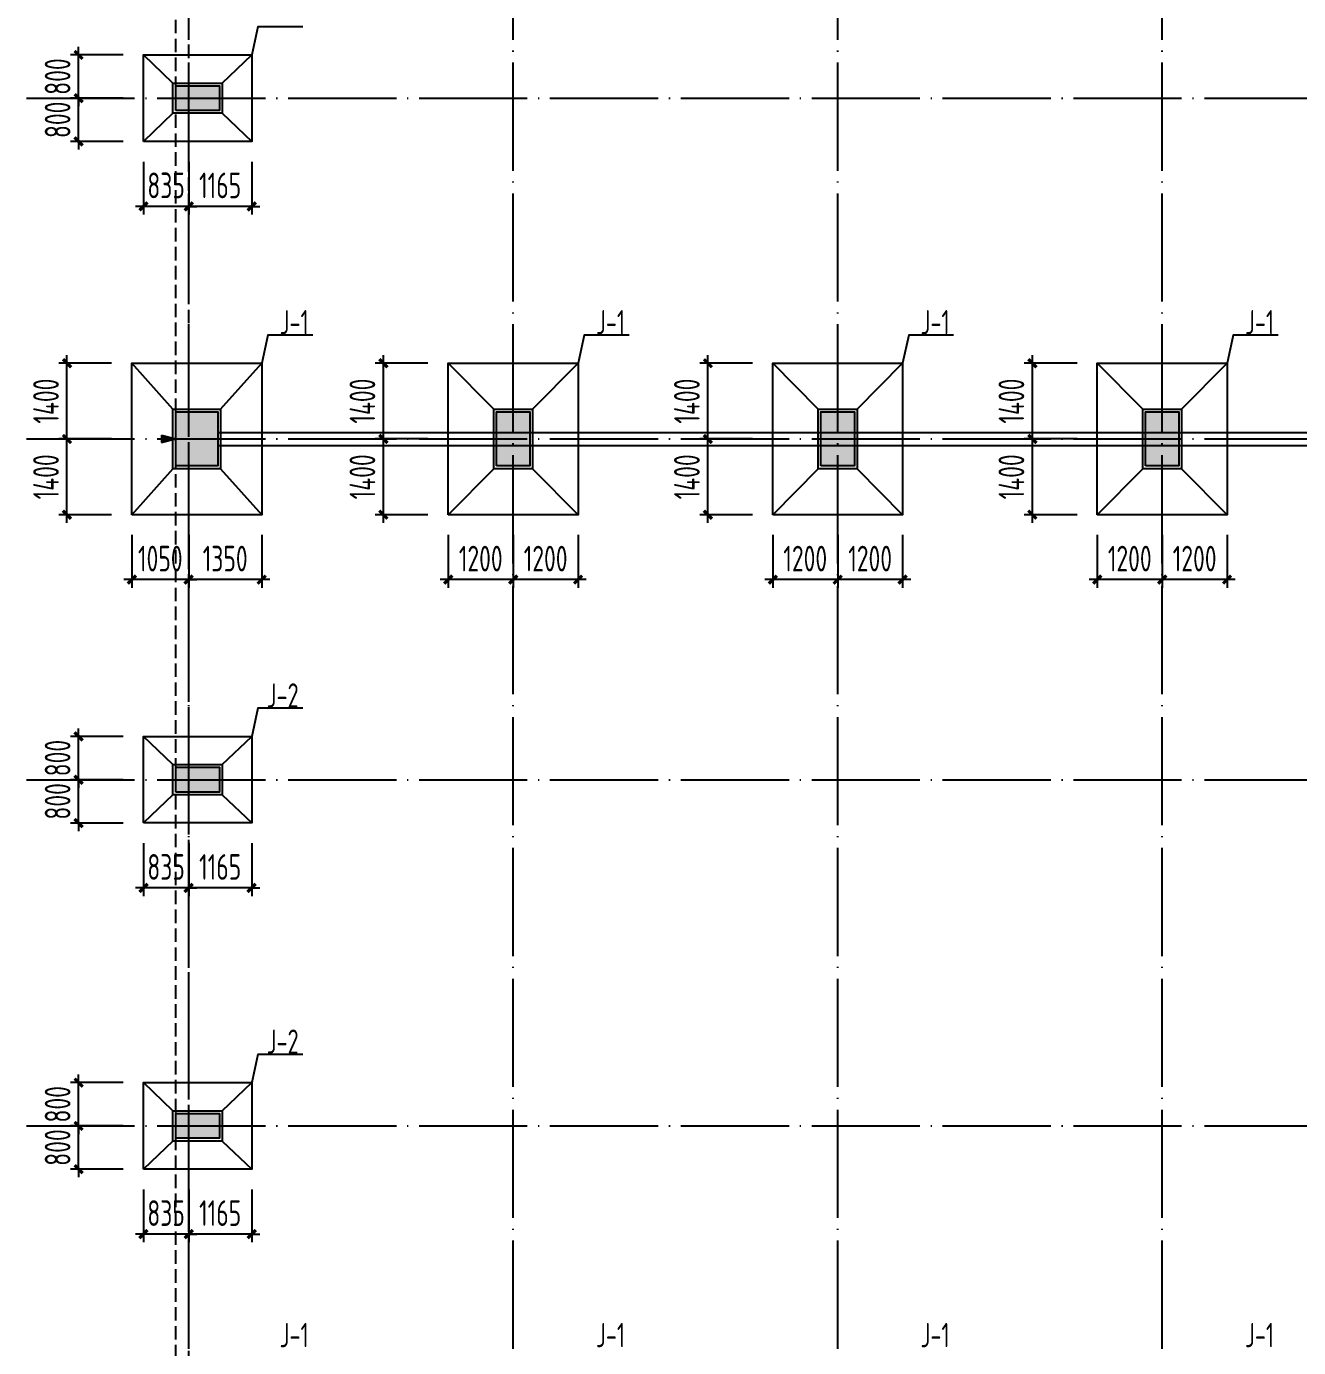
# Model space of a CAD drawing. Extents: x 2303022 to 2899168, y 17226141 to 18257813.
# Drawn here: x 2388307 to 2411829, y 18094582 to 18119007 of the extents above; entities that cross this region are included whole.
import ezdxf
from ezdxf.enums import TextEntityAlignment as Align

# ---------------------------------------------------------------- set-up
doc = ezdxf.new("R2010")
doc.units = 0
doc.header["$LTSCALE"] = 1000
doc.header["$MEASUREMENT"] = 0
for name, pattern in [('94', [0]), ('DASH', [0.35, 0.25, -0.1]), ('DOTE', [2.42, 2, -0.2, 0.02, -0.2])]:
    doc.linetypes.add(name, pattern=pattern)
doc.layers.get('Defpoints').update_dxf_attribs({"color": 250})
for name, color, linetype in [('1', 7, 'Continuous'), ('3', 3, 'Continuous'), ('3T_WOOD', 21, 'Continuous'), ('COLU', 253, 'Continuous'), ('COLU_DIM', 3, 'Continuous'), ('COLU_HATCH', 251, 'Continuous'), ('dim', 7, 'Continuous'), ('DOTE', 1, 'DOTE'), ('LVTRY', 6, 'Continuous'), ('S_SURFACE', 6, 'Continuous'), ('搅拌桩', 136, 'Continuous')]:
    doc.layers.add(name, color=color, linetype=linetype)
doc.styles.add('TSSD_Dimension', font='Tssdeng.shx', dxfattribs={"width": 0.7, "bigfont": 'hztxt.shx'})
doc.styles.add('TSSD_REIN', font='tssdeng.shx', dxfattribs={"width": 0.7, "bigfont": 'tssdchn.shx'})
doc.dimstyles.new('TSSD_150_150', dxfattribs={"dimtxt": 475, "dimasz": 150, "dimexe": 150, "dimexo": 375, "dimgap": 150, "dimtad": 1, "dimdec": 0, "dimzin": 0, "dimdsep": 46, "dimtxsty": 'TSSD_Dimension', "dimblk": 'ARCHTICK', "dimcen": 0, "dimdle": 150, "dimclrt": 7, "dimadec": 0, "dimazin": 0, "dimtfac": 1, "dimtdec": 0, "dimtix": 1, "dimtmove": 2, "dimatfit": 3, "dimfxl": 0, "dimtolj": 1, "dimtzin": 0, "dimarcsym": 0})

# ---------------------------------------------------------------- blocks, each defined once
blk = doc.blocks.new('_ArchTick')
at = {"color": 0, "linetype": 'ByBlock', "const_width": 0.4}
blk.add_lwpolyline([(-0.5, -0.5), (0.5, 0.5)], dxfattribs=at)
blk = doc.blocks.new('*D525')
at = {"layer": 'COLU_DIM', "color": 0, "lineweight": -2}
for p, q in [((2391307, 18109605), (2391307, 18108630)), ((2392657, 18109605), (2392657, 18108630)), ((2392807, 18108780), (2391157, 18108780))]:
    blk.add_line(p, q, dxfattribs=at)
at = {"layer": 'Defpoints', "color": 0}
for p in [(2391307, 18109980), (2392657, 18109980), (2391307, 18108780)]:
    blk.add_point(p, dxfattribs=at)
at = {"layer": 'COLU_DIM', "color": 0, "lineweight": -2, "xscale": 150, "yscale": 150, "zscale": 150, "rotation": 180}
blk.add_blockref('_ArchTick', (2391307, 18108780), dxfattribs=at)
at = {"layer": 'COLU_DIM', "color": 0, "lineweight": -2, "xscale": 150, "yscale": 150, "zscale": 150}
blk.add_blockref('_ArchTick', (2392657, 18108780), dxfattribs=at)
at = {"layer": 'COLU_DIM', "color": 7, "insert": (2391982, 18109168), "char_height": 475, "attachment_point": 5, "style": 'TSSD_Dimension'}
blk.add_mtext('\\A1;1350', dxfattribs=at)
blk = doc.blocks.new('*D526')
at = {"layer": 'COLU_DIM', "color": 0, "lineweight": -2}
for p, q in [((2390257, 18109605), (2390257, 18108630)), ((2391307, 18109605), (2391307, 18108630)), ((2390257, 18108780), (2390107, 18108780)), ((2391307, 18108780), (2390257, 18108780)), ((2391307, 18108780), (2391457, 18108780))]:
    blk.add_line(p, q, dxfattribs=at)
at = {"layer": 'Defpoints', "color": 0}
for p in [(2390257, 18109980), (2391307, 18109980), (2390257, 18108780)]:
    blk.add_point(p, dxfattribs=at)
at = {"layer": 'COLU_DIM', "color": 0, "lineweight": -2, "xscale": 150, "yscale": 150, "zscale": 150}
blk.add_blockref('_ArchTick', (2390257, 18108780), dxfattribs=at)
at = {"layer": 'COLU_DIM', "color": 0, "lineweight": -2, "xscale": 150, "yscale": 150, "zscale": 150, "rotation": 180}
blk.add_blockref('_ArchTick', (2391307, 18108780), dxfattribs=at)
at = {"layer": 'COLU_DIM', "color": 7, "insert": (2390782, 18109168), "char_height": 475, "attachment_point": 5, "style": 'TSSD_Dimension'}
blk.add_mtext('\\A1;1050', dxfattribs=at)
blk = doc.blocks.new('*D527')
at = {"layer": 'COLU_DIM', "color": 0, "lineweight": -2}
for p, q in [((2389057, 18109830), (2389057, 18111530)), ((2389882, 18111380), (2388907, 18111380)), ((2389882, 18109980), (2388907, 18109980))]:
    blk.add_line(p, q, dxfattribs=at)
at = {"layer": 'Defpoints', "color": 0}
for p in [(2389057, 18111380), (2390257, 18111380), (2390257, 18109980)]:
    blk.add_point(p, dxfattribs=at)
at = {"layer": 'COLU_DIM', "color": 0, "lineweight": -2, "xscale": 150, "yscale": 150, "zscale": 150}
for p, rotation in [((2389057, 18111380), 90), ((2389057, 18109980), 270)]:
    blk.add_blockref('_ArchTick', p, dxfattribs=dict(at, rotation=rotation))
at = {"layer": 'COLU_DIM', "color": 7, "insert": (2388669, 18110680), "char_height": 475, "attachment_point": 5, "rotation": 90, "style": 'TSSD_Dimension'}
blk.add_mtext('\\A1;1400', dxfattribs=at)
blk = doc.blocks.new('*D528')
at = {"layer": 'COLU_DIM', "color": 0, "lineweight": -2}
for p, q in [((2389057, 18111230), (2389057, 18112930)), ((2389882, 18112780), (2388907, 18112780)), ((2389882, 18111380), (2388907, 18111380))]:
    blk.add_line(p, q, dxfattribs=at)
at = {"layer": 'Defpoints', "color": 0}
for p in [(2389057, 18112780), (2390257, 18112780), (2390257, 18111380)]:
    blk.add_point(p, dxfattribs=at)
at = {"layer": 'COLU_DIM', "color": 0, "lineweight": -2, "xscale": 150, "yscale": 150, "zscale": 150}
for p, rotation in [((2389057, 18112780), 90), ((2389057, 18111380), 270)]:
    blk.add_blockref('_ArchTick', p, dxfattribs=dict(at, rotation=rotation))
at = {"layer": 'COLU_DIM', "color": 7, "insert": (2388669, 18112080), "char_height": 475, "attachment_point": 5, "rotation": 90, "style": 'TSSD_Dimension'}
blk.add_mtext('\\A1;1400', dxfattribs=at)
blk = doc.blocks.new('*D529')
at = {"layer": 'COLU_DIM', "color": 0, "lineweight": -2}
for p, q in [((2397307, 18109605), (2397307, 18108630)), ((2398507, 18109605), (2398507, 18108630)), ((2398657, 18108780), (2397157, 18108780))]:
    blk.add_line(p, q, dxfattribs=at)
at = {"layer": 'Defpoints', "color": 0}
for p in [(2397307, 18109980), (2398507, 18109980), (2397307, 18108780)]:
    blk.add_point(p, dxfattribs=at)
at = {"layer": 'COLU_DIM', "color": 0, "lineweight": -2, "xscale": 150, "yscale": 150, "zscale": 150, "rotation": 180}
blk.add_blockref('_ArchTick', (2397307, 18108780), dxfattribs=at)
at = {"layer": 'COLU_DIM', "color": 0, "lineweight": -2, "xscale": 150, "yscale": 150, "zscale": 150}
blk.add_blockref('_ArchTick', (2398507, 18108780), dxfattribs=at)
at = {"layer": 'COLU_DIM', "color": 7, "insert": (2397907, 18109168), "char_height": 475, "attachment_point": 5, "style": 'TSSD_Dimension'}
blk.add_mtext('\\A1;1200', dxfattribs=at)
blk = doc.blocks.new('*D530')
at = {"layer": 'COLU_DIM', "color": 0, "lineweight": -2}
for p, q in [((2396107, 18109605), (2396107, 18108630)), ((2397307, 18109605), (2397307, 18108630)), ((2397457, 18108780), (2395957, 18108780))]:
    blk.add_line(p, q, dxfattribs=at)
at = {"layer": 'Defpoints', "color": 0}
for p in [(2396107, 18109980), (2397307, 18109980), (2396107, 18108780)]:
    blk.add_point(p, dxfattribs=at)
at = {"layer": 'COLU_DIM', "color": 0, "lineweight": -2, "xscale": 150, "yscale": 150, "zscale": 150, "rotation": 180}
blk.add_blockref('_ArchTick', (2396107, 18108780), dxfattribs=at)
at = {"layer": 'COLU_DIM', "color": 0, "lineweight": -2, "xscale": 150, "yscale": 150, "zscale": 150}
blk.add_blockref('_ArchTick', (2397307, 18108780), dxfattribs=at)
at = {"layer": 'COLU_DIM', "color": 7, "insert": (2396707, 18109168), "char_height": 475, "attachment_point": 5, "style": 'TSSD_Dimension'}
blk.add_mtext('\\A1;1200', dxfattribs=at)
blk = doc.blocks.new('*D531')
at = {"layer": 'COLU_DIM', "color": 0, "lineweight": -2}
for p, q in [((2394907, 18109830), (2394907, 18111530)), ((2395732, 18111380), (2394757, 18111380)), ((2395732, 18109980), (2394757, 18109980))]:
    blk.add_line(p, q, dxfattribs=at)
at = {"layer": 'Defpoints', "color": 0}
for p in [(2394907, 18111380), (2396107, 18111380), (2396107, 18109980)]:
    blk.add_point(p, dxfattribs=at)
at = {"layer": 'COLU_DIM', "color": 0, "lineweight": -2, "xscale": 150, "yscale": 150, "zscale": 150}
for p, rotation in [((2394907, 18111380), 90), ((2394907, 18109980), 270)]:
    blk.add_blockref('_ArchTick', p, dxfattribs=dict(at, rotation=rotation))
at = {"layer": 'COLU_DIM', "color": 7, "insert": (2394519, 18110680), "char_height": 475, "attachment_point": 5, "rotation": 90, "style": 'TSSD_Dimension'}
blk.add_mtext('\\A1;1400', dxfattribs=at)
blk = doc.blocks.new('*D532')
at = {"layer": 'COLU_DIM', "color": 0, "lineweight": -2}
for p, q in [((2394907, 18111230), (2394907, 18112930)), ((2395732, 18112780), (2394757, 18112780)), ((2395732, 18111380), (2394757, 18111380))]:
    blk.add_line(p, q, dxfattribs=at)
at = {"layer": 'Defpoints', "color": 0}
for p in [(2394907, 18112780), (2396107, 18112780), (2396107, 18111380)]:
    blk.add_point(p, dxfattribs=at)
at = {"layer": 'COLU_DIM', "color": 0, "lineweight": -2, "xscale": 150, "yscale": 150, "zscale": 150}
for p, rotation in [((2394907, 18112780), 90), ((2394907, 18111380), 270)]:
    blk.add_blockref('_ArchTick', p, dxfattribs=dict(at, rotation=rotation))
at = {"layer": 'COLU_DIM', "color": 7, "insert": (2394519, 18112080), "char_height": 475, "attachment_point": 5, "rotation": 90, "style": 'TSSD_Dimension'}
blk.add_mtext('\\A1;1400', dxfattribs=at)
blk = doc.blocks.new('*D537')
at = {"layer": 'COLU_DIM', "color": 0, "lineweight": -2}
for p, q in [((2403307, 18109605), (2403307, 18108630)), ((2404507, 18109605), (2404507, 18108630)), ((2404657, 18108780), (2403157, 18108780))]:
    blk.add_line(p, q, dxfattribs=at)
at = {"layer": 'Defpoints', "color": 0}
for p in [(2403307, 18109980), (2404507, 18109980), (2403307, 18108780)]:
    blk.add_point(p, dxfattribs=at)
at = {"layer": 'COLU_DIM', "color": 0, "lineweight": -2, "xscale": 150, "yscale": 150, "zscale": 150, "rotation": 180}
blk.add_blockref('_ArchTick', (2403307, 18108780), dxfattribs=at)
at = {"layer": 'COLU_DIM', "color": 0, "lineweight": -2, "xscale": 150, "yscale": 150, "zscale": 150}
blk.add_blockref('_ArchTick', (2404507, 18108780), dxfattribs=at)
at = {"layer": 'COLU_DIM', "color": 7, "insert": (2403907, 18109168), "char_height": 475, "attachment_point": 5, "style": 'TSSD_Dimension'}
blk.add_mtext('\\A1;1200', dxfattribs=at)
blk = doc.blocks.new('*D538')
at = {"layer": 'COLU_DIM', "color": 0, "lineweight": -2}
for p, q in [((2402107, 18109605), (2402107, 18108630)), ((2403307, 18109605), (2403307, 18108630)), ((2403457, 18108780), (2401957, 18108780))]:
    blk.add_line(p, q, dxfattribs=at)
at = {"layer": 'Defpoints', "color": 0}
for p in [(2402107, 18109980), (2403307, 18109980), (2402107, 18108780)]:
    blk.add_point(p, dxfattribs=at)
at = {"layer": 'COLU_DIM', "color": 0, "lineweight": -2, "xscale": 150, "yscale": 150, "zscale": 150, "rotation": 180}
blk.add_blockref('_ArchTick', (2402107, 18108780), dxfattribs=at)
at = {"layer": 'COLU_DIM', "color": 0, "lineweight": -2, "xscale": 150, "yscale": 150, "zscale": 150}
blk.add_blockref('_ArchTick', (2403307, 18108780), dxfattribs=at)
at = {"layer": 'COLU_DIM', "color": 7, "insert": (2402707, 18109168), "char_height": 475, "attachment_point": 5, "style": 'TSSD_Dimension'}
blk.add_mtext('\\A1;1200', dxfattribs=at)
blk = doc.blocks.new('*D539')
at = {"layer": 'COLU_DIM', "color": 0, "lineweight": -2}
for p, q in [((2400907, 18109830), (2400907, 18111530)), ((2401732, 18111380), (2400757, 18111380)), ((2401732, 18109980), (2400757, 18109980))]:
    blk.add_line(p, q, dxfattribs=at)
at = {"layer": 'Defpoints', "color": 0}
for p in [(2400907, 18111380), (2402107, 18111380), (2402107, 18109980)]:
    blk.add_point(p, dxfattribs=at)
at = {"layer": 'COLU_DIM', "color": 0, "lineweight": -2, "xscale": 150, "yscale": 150, "zscale": 150}
for p, rotation in [((2400907, 18111380), 90), ((2400907, 18109980), 270)]:
    blk.add_blockref('_ArchTick', p, dxfattribs=dict(at, rotation=rotation))
at = {"layer": 'COLU_DIM', "color": 7, "insert": (2400519, 18110680), "char_height": 475, "attachment_point": 5, "rotation": 90, "style": 'TSSD_Dimension'}
blk.add_mtext('\\A1;1400', dxfattribs=at)
blk = doc.blocks.new('*D540')
at = {"layer": 'COLU_DIM', "color": 0, "lineweight": -2}
for p, q in [((2400907, 18111230), (2400907, 18112930)), ((2401732, 18112780), (2400757, 18112780)), ((2401732, 18111380), (2400757, 18111380))]:
    blk.add_line(p, q, dxfattribs=at)
at = {"layer": 'Defpoints', "color": 0}
for p in [(2400907, 18112780), (2402107, 18112780), (2402107, 18111380)]:
    blk.add_point(p, dxfattribs=at)
at = {"layer": 'COLU_DIM', "color": 0, "lineweight": -2, "xscale": 150, "yscale": 150, "zscale": 150}
for p, rotation in [((2400907, 18112780), 90), ((2400907, 18111380), 270)]:
    blk.add_blockref('_ArchTick', p, dxfattribs=dict(at, rotation=rotation))
at = {"layer": 'COLU_DIM', "color": 7, "insert": (2400519, 18112080), "char_height": 475, "attachment_point": 5, "rotation": 90, "style": 'TSSD_Dimension'}
blk.add_mtext('\\A1;1400', dxfattribs=at)
blk = doc.blocks.new('*D541')
at = {"layer": 'COLU_DIM', "color": 0, "lineweight": -2}
for p, q in [((2409307, 18109605), (2409307, 18108630)), ((2410507, 18109605), (2410507, 18108630)), ((2410657, 18108780), (2409157, 18108780))]:
    blk.add_line(p, q, dxfattribs=at)
at = {"layer": 'Defpoints', "color": 0}
for p in [(2409307, 18109980), (2410507, 18109980), (2409307, 18108780)]:
    blk.add_point(p, dxfattribs=at)
at = {"layer": 'COLU_DIM', "color": 0, "lineweight": -2, "xscale": 150, "yscale": 150, "zscale": 150, "rotation": 180}
blk.add_blockref('_ArchTick', (2409307, 18108780), dxfattribs=at)
at = {"layer": 'COLU_DIM', "color": 0, "lineweight": -2, "xscale": 150, "yscale": 150, "zscale": 150}
blk.add_blockref('_ArchTick', (2410507, 18108780), dxfattribs=at)
at = {"layer": 'COLU_DIM', "color": 7, "insert": (2409907, 18109168), "char_height": 475, "attachment_point": 5, "style": 'TSSD_Dimension'}
blk.add_mtext('\\A1;1200', dxfattribs=at)
blk = doc.blocks.new('*D542')
at = {"layer": 'COLU_DIM', "color": 0, "lineweight": -2}
for p, q in [((2408107, 18109605), (2408107, 18108630)), ((2409307, 18109605), (2409307, 18108630)), ((2409457, 18108780), (2407957, 18108780))]:
    blk.add_line(p, q, dxfattribs=at)
at = {"layer": 'Defpoints', "color": 0}
for p in [(2408107, 18109980), (2409307, 18109980), (2408107, 18108780)]:
    blk.add_point(p, dxfattribs=at)
at = {"layer": 'COLU_DIM', "color": 0, "lineweight": -2, "xscale": 150, "yscale": 150, "zscale": 150, "rotation": 180}
blk.add_blockref('_ArchTick', (2408107, 18108780), dxfattribs=at)
at = {"layer": 'COLU_DIM', "color": 0, "lineweight": -2, "xscale": 150, "yscale": 150, "zscale": 150}
blk.add_blockref('_ArchTick', (2409307, 18108780), dxfattribs=at)
at = {"layer": 'COLU_DIM', "color": 7, "insert": (2408707, 18109168), "char_height": 475, "attachment_point": 5, "style": 'TSSD_Dimension'}
blk.add_mtext('\\A1;1200', dxfattribs=at)
blk = doc.blocks.new('*D543')
at = {"layer": 'COLU_DIM', "color": 0, "lineweight": -2}
for p, q in [((2406907, 18109830), (2406907, 18111530)), ((2407732, 18111380), (2406757, 18111380)), ((2407732, 18109980), (2406757, 18109980))]:
    blk.add_line(p, q, dxfattribs=at)
at = {"layer": 'Defpoints', "color": 0}
for p in [(2406907, 18111380), (2408107, 18111380), (2408107, 18109980)]:
    blk.add_point(p, dxfattribs=at)
at = {"layer": 'COLU_DIM', "color": 0, "lineweight": -2, "xscale": 150, "yscale": 150, "zscale": 150}
for p, rotation in [((2406907, 18111380), 90), ((2406907, 18109980), 270)]:
    blk.add_blockref('_ArchTick', p, dxfattribs=dict(at, rotation=rotation))
at = {"layer": 'COLU_DIM', "color": 7, "insert": (2406519, 18110680), "char_height": 475, "attachment_point": 5, "rotation": 90, "style": 'TSSD_Dimension'}
blk.add_mtext('\\A1;1400', dxfattribs=at)
blk = doc.blocks.new('*D544')
at = {"layer": 'COLU_DIM', "color": 0, "lineweight": -2}
for p, q in [((2406907, 18111230), (2406907, 18112930)), ((2407732, 18112780), (2406757, 18112780)), ((2407732, 18111380), (2406757, 18111380))]:
    blk.add_line(p, q, dxfattribs=at)
at = {"layer": 'Defpoints', "color": 0}
for p in [(2406907, 18112780), (2408107, 18112780), (2408107, 18111380)]:
    blk.add_point(p, dxfattribs=at)
at = {"layer": 'COLU_DIM', "color": 0, "lineweight": -2, "xscale": 150, "yscale": 150, "zscale": 150}
for p, rotation in [((2406907, 18112780), 90), ((2406907, 18111380), 270)]:
    blk.add_blockref('_ArchTick', p, dxfattribs=dict(at, rotation=rotation))
at = {"layer": 'COLU_DIM', "color": 7, "insert": (2406519, 18112080), "char_height": 475, "attachment_point": 5, "rotation": 90, "style": 'TSSD_Dimension'}
blk.add_mtext('\\A1;1400', dxfattribs=at)
blk = doc.blocks.new('*D605')
at = {"layer": 'COLU_DIM', "color": 0, "lineweight": -2}
for p, q in [((2391307, 18116505), (2391307, 18115530)), ((2392472, 18116505), (2392472, 18115530)), ((2391307, 18115680), (2391157, 18115680)), ((2392472, 18115680), (2391307, 18115680)), ((2392472, 18115680), (2392622, 18115680))]:
    blk.add_line(p, q, dxfattribs=at)
at = {"layer": 'Defpoints', "color": 0}
for p in [(2391307, 18116880), (2392472, 18116880), (2391307, 18115680)]:
    blk.add_point(p, dxfattribs=at)
at = {"layer": 'COLU_DIM', "color": 0, "lineweight": -2, "xscale": 150, "yscale": 150, "zscale": 150}
blk.add_blockref('_ArchTick', (2391307, 18115680), dxfattribs=at)
at = {"layer": 'COLU_DIM', "color": 0, "lineweight": -2, "xscale": 150, "yscale": 150, "zscale": 150, "rotation": 180}
blk.add_blockref('_ArchTick', (2392472, 18115680), dxfattribs=at)
at = {"layer": 'COLU_DIM', "color": 7, "insert": (2391889, 18116068), "char_height": 475, "attachment_point": 5, "style": 'TSSD_Dimension'}
blk.add_mtext('\\A1;1165', dxfattribs=at)
blk = doc.blocks.new('*D606')
at = {"layer": 'COLU_DIM', "color": 0, "lineweight": -2}
for p, q in [((2390472, 18116505), (2390472, 18115530)), ((2391307, 18116505), (2391307, 18115530)), ((2390472, 18115680), (2390322, 18115680)), ((2391307, 18115680), (2390472, 18115680)), ((2391307, 18115680), (2391457, 18115680))]:
    blk.add_line(p, q, dxfattribs=at)
at = {"layer": 'Defpoints', "color": 0}
for p in [(2390472, 18116880), (2391307, 18116880), (2390472, 18115680)]:
    blk.add_point(p, dxfattribs=at)
at = {"layer": 'COLU_DIM', "color": 0, "lineweight": -2, "xscale": 150, "yscale": 150, "zscale": 150}
blk.add_blockref('_ArchTick', (2390472, 18115680), dxfattribs=at)
at = {"layer": 'COLU_DIM', "color": 0, "lineweight": -2, "xscale": 150, "yscale": 150, "zscale": 150, "rotation": 180}
blk.add_blockref('_ArchTick', (2391307, 18115680), dxfattribs=at)
at = {"layer": 'COLU_DIM', "color": 7, "insert": (2390889, 18116068), "char_height": 475, "attachment_point": 5, "style": 'TSSD_Dimension'}
blk.add_mtext('\\A1;835', dxfattribs=at)
blk = doc.blocks.new('*D607')
at = {"layer": 'COLU_DIM', "color": 0, "lineweight": -2}
for p, q in [((2389272, 18117680), (2389272, 18117830)), ((2390097, 18117680), (2389122, 18117680)), ((2389272, 18116880), (2389272, 18117680)), ((2390097, 18116880), (2389122, 18116880)), ((2389272, 18116880), (2389272, 18116730))]:
    blk.add_line(p, q, dxfattribs=at)
at = {"layer": 'Defpoints', "color": 0}
for p in [(2389272, 18117680), (2390472, 18117680), (2390472, 18116880)]:
    blk.add_point(p, dxfattribs=at)
at = {"layer": 'COLU_DIM', "color": 0, "lineweight": -2, "xscale": 150, "yscale": 150, "zscale": 150}
for p, rotation in [((2389272, 18117680), 270), ((2389272, 18116880), 90)]:
    blk.add_blockref('_ArchTick', p, dxfattribs=dict(at, rotation=rotation))
at = {"layer": 'COLU_DIM', "color": 7, "insert": (2388884, 18117280), "char_height": 475, "attachment_point": 5, "rotation": 90, "style": 'TSSD_Dimension'}
blk.add_mtext('\\A1;800', dxfattribs=at)
blk = doc.blocks.new('*D608')
at = {"layer": 'COLU_DIM', "color": 0, "lineweight": -2}
for p, q in [((2390097, 18118480), (2389122, 18118480)), ((2389272, 18118480), (2389272, 18118630)), ((2389272, 18117680), (2389272, 18118480)), ((2390097, 18117680), (2389122, 18117680)), ((2389272, 18117680), (2389272, 18117530))]:
    blk.add_line(p, q, dxfattribs=at)
at = {"layer": 'Defpoints', "color": 0}
for p in [(2389272, 18118480), (2390472, 18118480), (2390472, 18117680)]:
    blk.add_point(p, dxfattribs=at)
at = {"layer": 'COLU_DIM', "color": 0, "lineweight": -2, "xscale": 150, "yscale": 150, "zscale": 150}
for p, rotation in [((2389272, 18118480), 270), ((2389272, 18117680), 90)]:
    blk.add_blockref('_ArchTick', p, dxfattribs=dict(at, rotation=rotation))
at = {"layer": 'COLU_DIM', "color": 7, "insert": (2388884, 18118080), "char_height": 475, "attachment_point": 5, "rotation": 90, "style": 'TSSD_Dimension'}
blk.add_mtext('\\A1;800', dxfattribs=at)
blk = doc.blocks.new('*D609')
at = {"layer": 'COLU_DIM', "color": 0, "lineweight": -2}
for p, q in [((2391307, 18103905), (2391307, 18102930)), ((2392472, 18103905), (2392472, 18102930)), ((2391307, 18103080), (2391157, 18103080)), ((2392472, 18103080), (2391307, 18103080)), ((2392472, 18103080), (2392622, 18103080))]:
    blk.add_line(p, q, dxfattribs=at)
at = {"layer": 'Defpoints', "color": 0}
for p in [(2391307, 18104280), (2392472, 18104280), (2391307, 18103080)]:
    blk.add_point(p, dxfattribs=at)
at = {"layer": 'COLU_DIM', "color": 0, "lineweight": -2, "xscale": 150, "yscale": 150, "zscale": 150}
blk.add_blockref('_ArchTick', (2391307, 18103080), dxfattribs=at)
at = {"layer": 'COLU_DIM', "color": 0, "lineweight": -2, "xscale": 150, "yscale": 150, "zscale": 150, "rotation": 180}
blk.add_blockref('_ArchTick', (2392472, 18103080), dxfattribs=at)
at = {"layer": 'COLU_DIM', "color": 7, "insert": (2391889, 18103468), "char_height": 475, "attachment_point": 5, "style": 'TSSD_Dimension'}
blk.add_mtext('\\A1;1165', dxfattribs=at)
blk = doc.blocks.new('*D610')
at = {"layer": 'COLU_DIM', "color": 0, "lineweight": -2}
for p, q in [((2390472, 18103905), (2390472, 18102930)), ((2391307, 18103905), (2391307, 18102930)), ((2390472, 18103080), (2390322, 18103080)), ((2391307, 18103080), (2390472, 18103080)), ((2391307, 18103080), (2391457, 18103080))]:
    blk.add_line(p, q, dxfattribs=at)
at = {"layer": 'Defpoints', "color": 0}
for p in [(2390472, 18104280), (2391307, 18104280), (2390472, 18103080)]:
    blk.add_point(p, dxfattribs=at)
at = {"layer": 'COLU_DIM', "color": 0, "lineweight": -2, "xscale": 150, "yscale": 150, "zscale": 150}
blk.add_blockref('_ArchTick', (2390472, 18103080), dxfattribs=at)
at = {"layer": 'COLU_DIM', "color": 0, "lineweight": -2, "xscale": 150, "yscale": 150, "zscale": 150, "rotation": 180}
blk.add_blockref('_ArchTick', (2391307, 18103080), dxfattribs=at)
at = {"layer": 'COLU_DIM', "color": 7, "insert": (2390889, 18103468), "char_height": 475, "attachment_point": 5, "style": 'TSSD_Dimension'}
blk.add_mtext('\\A1;835', dxfattribs=at)
blk = doc.blocks.new('*D611')
at = {"layer": 'COLU_DIM', "color": 0, "lineweight": -2}
for p, q in [((2390097, 18105080), (2389122, 18105080)), ((2389272, 18105080), (2389272, 18105230)), ((2389272, 18104280), (2389272, 18105080)), ((2390097, 18104280), (2389122, 18104280)), ((2389272, 18104280), (2389272, 18104130))]:
    blk.add_line(p, q, dxfattribs=at)
at = {"layer": 'Defpoints', "color": 0}
for p in [(2389272, 18105080), (2390472, 18105080), (2390472, 18104280)]:
    blk.add_point(p, dxfattribs=at)
at = {"layer": 'COLU_DIM', "color": 0, "lineweight": -2, "xscale": 150, "yscale": 150, "zscale": 150}
for p, rotation in [((2389272, 18105080), 270), ((2389272, 18104280), 90)]:
    blk.add_blockref('_ArchTick', p, dxfattribs=dict(at, rotation=rotation))
at = {"layer": 'COLU_DIM', "color": 7, "insert": (2388884, 18104680), "char_height": 475, "attachment_point": 5, "rotation": 90, "style": 'TSSD_Dimension'}
blk.add_mtext('\\A1;800', dxfattribs=at)
blk = doc.blocks.new('*D612')
at = {"layer": 'COLU_DIM', "color": 0, "lineweight": -2}
for p, q in [((2389272, 18105880), (2389272, 18106030)), ((2390097, 18105880), (2389122, 18105880)), ((2389272, 18105080), (2389272, 18105880)), ((2390097, 18105080), (2389122, 18105080)), ((2389272, 18105080), (2389272, 18104930))]:
    blk.add_line(p, q, dxfattribs=at)
at = {"layer": 'Defpoints', "color": 0}
for p in [(2389272, 18105880), (2390472, 18105880), (2390472, 18105080)]:
    blk.add_point(p, dxfattribs=at)
at = {"layer": 'COLU_DIM', "color": 0, "lineweight": -2, "xscale": 150, "yscale": 150, "zscale": 150}
for p, rotation in [((2389272, 18105880), 270), ((2389272, 18105080), 90)]:
    blk.add_blockref('_ArchTick', p, dxfattribs=dict(at, rotation=rotation))
at = {"layer": 'COLU_DIM', "color": 7, "insert": (2388884, 18105480), "char_height": 475, "attachment_point": 5, "rotation": 90, "style": 'TSSD_Dimension'}
blk.add_mtext('\\A1;800', dxfattribs=at)
blk = doc.blocks.new('*D613')
at = {"layer": 'COLU_DIM', "color": 0, "lineweight": -2}
for p, q in [((2391307, 18097505), (2391307, 18096530)), ((2392472, 18097505), (2392472, 18096530)), ((2391307, 18096680), (2391157, 18096680)), ((2392472, 18096680), (2391307, 18096680)), ((2392472, 18096680), (2392622, 18096680))]:
    blk.add_line(p, q, dxfattribs=at)
at = {"layer": 'Defpoints', "color": 0}
for p in [(2391307, 18097880), (2392472, 18097880), (2391307, 18096680)]:
    blk.add_point(p, dxfattribs=at)
at = {"layer": 'COLU_DIM', "color": 0, "lineweight": -2, "xscale": 150, "yscale": 150, "zscale": 150}
blk.add_blockref('_ArchTick', (2391307, 18096680), dxfattribs=at)
at = {"layer": 'COLU_DIM', "color": 0, "lineweight": -2, "xscale": 150, "yscale": 150, "zscale": 150, "rotation": 180}
blk.add_blockref('_ArchTick', (2392472, 18096680), dxfattribs=at)
at = {"layer": 'COLU_DIM', "color": 7, "insert": (2391889, 18097068), "char_height": 475, "attachment_point": 5, "style": 'TSSD_Dimension'}
blk.add_mtext('\\A1;1165', dxfattribs=at)
blk = doc.blocks.new('*D614')
at = {"layer": 'COLU_DIM', "color": 0, "lineweight": -2}
for p, q in [((2390472, 18097505), (2390472, 18096530)), ((2391307, 18097505), (2391307, 18096530)), ((2390472, 18096680), (2390322, 18096680)), ((2391307, 18096680), (2390472, 18096680)), ((2391307, 18096680), (2391457, 18096680))]:
    blk.add_line(p, q, dxfattribs=at)
at = {"layer": 'Defpoints', "color": 0}
for p in [(2390472, 18097880), (2391307, 18097880), (2390472, 18096680)]:
    blk.add_point(p, dxfattribs=at)
at = {"layer": 'COLU_DIM', "color": 0, "lineweight": -2, "xscale": 150, "yscale": 150, "zscale": 150}
blk.add_blockref('_ArchTick', (2390472, 18096680), dxfattribs=at)
at = {"layer": 'COLU_DIM', "color": 0, "lineweight": -2, "xscale": 150, "yscale": 150, "zscale": 150, "rotation": 180}
blk.add_blockref('_ArchTick', (2391307, 18096680), dxfattribs=at)
at = {"layer": 'COLU_DIM', "color": 7, "insert": (2390889, 18097068), "char_height": 475, "attachment_point": 5, "style": 'TSSD_Dimension'}
blk.add_mtext('\\A1;835', dxfattribs=at)
blk = doc.blocks.new('*D615')
at = {"layer": 'COLU_DIM', "color": 0, "lineweight": -2}
for p, q in [((2389272, 18098680), (2389272, 18098830)), ((2390097, 18098680), (2389122, 18098680)), ((2389272, 18097880), (2389272, 18098680)), ((2390097, 18097880), (2389122, 18097880)), ((2389272, 18097880), (2389272, 18097730))]:
    blk.add_line(p, q, dxfattribs=at)
at = {"layer": 'Defpoints', "color": 0}
for p in [(2389272, 18098680), (2390472, 18098680), (2390472, 18097880)]:
    blk.add_point(p, dxfattribs=at)
at = {"layer": 'COLU_DIM', "color": 0, "lineweight": -2, "xscale": 150, "yscale": 150, "zscale": 150}
for p, rotation in [((2389272, 18098680), 270), ((2389272, 18097880), 90)]:
    blk.add_blockref('_ArchTick', p, dxfattribs=dict(at, rotation=rotation))
at = {"layer": 'COLU_DIM', "color": 7, "insert": (2388884, 18098280), "char_height": 475, "attachment_point": 5, "rotation": 90, "style": 'TSSD_Dimension'}
blk.add_mtext('\\A1;800', dxfattribs=at)
blk = doc.blocks.new('*D616')
at = {"layer": 'COLU_DIM', "color": 0, "lineweight": -2}
for p, q in [((2390097, 18099480), (2389122, 18099480)), ((2389272, 18099480), (2389272, 18099630)), ((2389272, 18098680), (2389272, 18099480)), ((2390097, 18098680), (2389122, 18098680)), ((2389272, 18098680), (2389272, 18098530))]:
    blk.add_line(p, q, dxfattribs=at)
at = {"layer": 'Defpoints', "color": 0}
for p in [(2389272, 18099480), (2390472, 18099480), (2390472, 18098680)]:
    blk.add_point(p, dxfattribs=at)
at = {"layer": 'COLU_DIM', "color": 0, "lineweight": -2, "xscale": 150, "yscale": 150, "zscale": 150}
for p, rotation in [((2389272, 18099480), 270), ((2389272, 18098680), 90)]:
    blk.add_blockref('_ArchTick', p, dxfattribs=dict(at, rotation=rotation))
at = {"layer": 'COLU_DIM', "color": 7, "insert": (2388884, 18099080), "char_height": 475, "attachment_point": 5, "rotation": 90, "style": 'TSSD_Dimension'}
blk.add_mtext('\\A1;800', dxfattribs=at)
blk = doc.blocks.new('A$C177878A3')
at = {"layer": '1', "linetype": '94'}
blk.add_hatch(color=6, dxfattribs=at).paths.add_polyline_path([(112, 433), (0, 0), (224, 0)])
at = {"layer": '1', "color": 6, "linetype": '94'}
for p, q in [((0, 0), (112, 433)), ((224, 0), (112, 433)), ((0, 0), (224, 0))]:
    blk.add_line(p, q, dxfattribs=at)
blk = doc.blocks.new('A$C32175502')
at = {"layer": '1', "linetype": '94'}
blk.add_blockref('A$C177878A3', (0, 0), dxfattribs=at)
blk = doc.blocks.new('A$C3C5B3CE3')
at = {"layer": '1', "linetype": '94', "rotation": 180}
blk.add_blockref('A$C32175502', (224, 433), dxfattribs=at)
blk = doc.blocks.new('A$C43EB326B')
at = {"layer": '搅拌桩'}
blk.add_blockref('A$C3C5B3CE3', (0, 0), dxfattribs=at)
blk = doc.blocks.new('A$C2BB7790D')
at = {"layer": 'dim'}
blk.add_blockref('A$C43EB326B', (0, 0), dxfattribs=at)

msp = doc.modelspace()

# ---------------------------------------------------------------- hatches: boundary and pattern name
at = {"layer": 'COLU_HATCH'}
for points in [[(2391067, 18117450.5), (2391067, 18117910.5), (2391877, 18117910.5), (2391877, 18117450.5)], [(2391067, 18110880.5), (2391067, 18111880.5), (2391847, 18111880.5), (2391847, 18110880.5)], [(2396997, 18110880.5), (2396997, 18111880.5), (2397617, 18111880.5), (2397617, 18110880.5)], [(2402997, 18110880.5), (2402997, 18111880.5), (2403617, 18111880.5), (2403617, 18110880.5)], [(2408997, 18110880.5), (2408997, 18111880.5), (2409617, 18111880.5), (2409617, 18110880.5)], [(2391067, 18104850.5), (2391067, 18105310.5), (2391877, 18105310.5), (2391877, 18104850.5)], [(2391067, 18098450.5), (2391067, 18098910.5), (2391877, 18098910.5), (2391877, 18098450.5)]]:
    msp.add_hatch(color=256, dxfattribs=at).paths.add_polyline_path(points)

# ---------------------------------------------------------------- linework, layer by layer
at = {"layer": '3T_WOOD'}
for points in [[(2393414.7, 18119000.9), (2392585.1, 18119000.9), (2392472, 18118480.5)], [(2393599.7, 18113300.9), (2392770.1, 18113300.9), (2392657, 18112780.5)], [(2399449.7, 18113300.9), (2398620.1, 18113300.9), (2398507, 18112780.5)], [(2405449.7, 18113300.9), (2404620.1, 18113300.9), (2404507, 18112780.5)], [(2411449.7, 18113300.9), (2410620.1, 18113300.9), (2410507, 18112780.5)], [(2393414.7, 18106400.9), (2392585.1, 18106400.9), (2392472, 18105880.5)], [(2393414.7, 18100000.9), (2392585.1, 18100000.9), (2392472, 18099480.5)]]:
    msp.add_lwpolyline(points, dxfattribs=at)
at = {"layer": 'COLU'}
for points in [[(2390472, 18116880.5), (2390472, 18118480.5), (2392472, 18118480.5), (2392472, 18116880.5)], [(2391017, 18117400.5), (2391017, 18117960.5), (2391927, 18117960.5), (2391927, 18117400.5)], [(2391067, 18117450.5), (2391067, 18117910.5), (2391877, 18117910.5), (2391877, 18117450.5)], [(2390257, 18109980.5), (2390257, 18112780.5), (2392657, 18112780.5), (2392657, 18109980.5)], [(2396107, 18109980.5), (2396107, 18112780.5), (2398507, 18112780.5), (2398507, 18109980.5)], [(2402107, 18109980.5), (2402107, 18112780.5), (2404507, 18112780.5), (2404507, 18109980.5)], [(2408107, 18109980.5), (2408107, 18112780.5), (2410507, 18112780.5), (2410507, 18109980.5)], [(2391017, 18110830.5), (2391017, 18111930.5), (2391897, 18111930.5), (2391897, 18110830.5)], [(2391067, 18110880.5), (2391067, 18111880.5), (2391847, 18111880.5), (2391847, 18110880.5)], [(2396947, 18110830.5), (2396947, 18111930.5), (2397667, 18111930.5), (2397667, 18110830.5)], [(2396997, 18110880.5), (2396997, 18111880.5), (2397617, 18111880.5), (2397617, 18110880.5)], [(2402947, 18110830.5), (2402947, 18111930.5), (2403667, 18111930.5), (2403667, 18110830.5)], [(2402997, 18110880.5), (2402997, 18111880.5), (2403617, 18111880.5), (2403617, 18110880.5)], [(2408947, 18110830.5), (2408947, 18111930.5), (2409667, 18111930.5), (2409667, 18110830.5)], [(2408997, 18110880.5), (2408997, 18111880.5), (2409617, 18111880.5), (2409617, 18110880.5)], [(2390472, 18104280.5), (2390472, 18105880.5), (2392472, 18105880.5), (2392472, 18104280.5)], [(2391017, 18104800.5), (2391017, 18105360.5), (2391927, 18105360.5), (2391927, 18104800.5)], [(2391067, 18104850.5), (2391067, 18105310.5), (2391877, 18105310.5), (2391877, 18104850.5)], [(2390472, 18097880.5), (2390472, 18099480.5), (2392472, 18099480.5), (2392472, 18097880.5)], [(2391017, 18098400.5), (2391017, 18098960.5), (2391927, 18098960.5), (2391927, 18098400.5)], [(2391067, 18098450.5), (2391067, 18098910.5), (2391877, 18098910.5), (2391877, 18098450.5)]]:
    msp.add_lwpolyline(points, close=True, dxfattribs=at)
at = {"layer": 'DOTE'}
for p, q in [((2391307, 18065519.9), (2391307, 18133380.5)), ((2397307, 18065519.9), (2397307, 18133380.5)), ((2403307, 18065519.9), (2403307, 18133380.5)), ((2409307, 18065519.9), (2409307, 18133380.5)), ((2388307, 18117680.5), (2502307, 18117680.5)), ((2388307, 18111380.5), (2502307, 18111380.5)), ((2388307, 18105080.5), (2502307, 18105080.5)), ((2388307, 18098680.5), (2502307, 18098680.5))]:
    msp.add_line(p, q, dxfattribs=at)
at = {"layer": 'LVTRY'}
for p, q in [((2391017, 18117960.5), (2390472, 18118480.5)), ((2391927, 18117960.5), (2392472, 18118480.5)), ((2391017, 18117400.5), (2390472, 18116880.5)), ((2391927, 18117400.5), (2392472, 18116880.5)), ((2391017, 18111930.5), (2390257, 18112780.5)), ((2391897, 18111930.5), (2392657, 18112780.5)), ((2396947, 18111930.5), (2396107, 18112780.5)), ((2397667, 18111930.5), (2398507, 18112780.5)), ((2402947, 18111930.5), (2402107, 18112780.5)), ((2403667, 18111930.5), (2404507, 18112780.5)), ((2408947, 18111930.5), (2408107, 18112780.5)), ((2409667, 18111930.5), (2410507, 18112780.5)), ((2391847, 18111500.5), (2498767, 18111500.5)), ((2391847, 18111260.5), (2498767, 18111260.5)), ((2391017, 18110830.5), (2390257, 18109980.5)), ((2391897, 18110830.5), (2392657, 18109980.5)), ((2396947, 18110830.5), (2396107, 18109980.5)), ((2397667, 18110830.5), (2398507, 18109980.5)), ((2402947, 18110830.5), (2402107, 18109980.5)), ((2403667, 18110830.5), (2404507, 18109980.5)), ((2408947, 18110830.5), (2408107, 18109980.5)), ((2409667, 18110830.5), (2410507, 18109980.5)), ((2391017, 18105360.5), (2390472, 18105880.5)), ((2391927, 18105360.5), (2392472, 18105880.5)), ((2391017, 18104800.5), (2390472, 18104280.5)), ((2391927, 18104800.5), (2392472, 18104280.5)), ((2391017, 18098960.5), (2390472, 18099480.5)), ((2391927, 18098960.5), (2392472, 18099480.5)), ((2391017, 18098400.5), (2390472, 18097880.5)), ((2391927, 18098400.5), (2392472, 18097880.5))]:
    msp.add_line(p, q, dxfattribs=at)
at = {"layer": 'S_SURFACE', "linetype": 'DASH'}
for points in [[(2391067, 18130620.5), (2499547, 18130620.5), (2499547, 18073380.5), (2391067, 18073380.5)], [(2391307, 18130380.5), (2499307, 18130380.5), (2499307, 18073620.5), (2391307, 18073620.5)]]:
    msp.add_lwpolyline(points, close=True, dxfattribs=at)

# ---------------------------------------------------------------- block references
at = {"layer": '3', "xscale": 0.599999999627471, "yscale": 0.6000000014901161, "zscale": 0.6, "rotation": 90}
msp.add_blockref('A$C2BB7790D', (2391067, 18111313.4), dxfattribs=at)

# ---------------------------------------------------------------- texts
at = {"layer": '3T_WOOD', "style": 'TSSD_REIN', "width": 0.7}
for s, p in [('J-1', (2393525.7, 18113313.2)), ('J-1', (2399375.7, 18113313.2)), ('J-1', (2405375.7, 18113313.2)), ('J-1', (2411375.7, 18113313.2)), ('J-2', (2393340.7, 18106413.2)), ('J-2', (2393340.7, 18100013.2)), ('J-1', (2393525.7, 18094588.2)), ('J-1', (2399375.7, 18094588.2)), ('J-1', (2405375.7, 18094588.2)), ('J-1', (2411375.7, 18094588.2))]:
    msp.add_text(s, height=450, dxfattribs=at).set_placement(p, align=Align.RIGHT)

# ---------------------------------------------------------------- dimensions: what is measured, and where the dimension line sits
at = {"layer": 'COLU_DIM'}
for base, p1, p2, angle, picture, middle in [((2389272, 18118480.5), (2390472, 18117680.5), (2390472, 18118480.5), 90, '*D608', (2388884.5, 18118080.5)), ((2389272, 18117680.5), (2390472, 18116880.5), (2390472, 18117680.5), 90, '*D607', (2388884.5, 18117280.5)), ((2390472, 18115680.5), (2391307, 18116880.5), (2390472, 18116880.5), 180, '*D606', (2390889.5, 18116068)), ((2391307, 18115680.5), (2392472, 18116880.5), (2391307, 18116880.5), 180, '*D605', (2391889.5, 18116068)), ((2389057, 18112780.5), (2390257, 18111380.5), (2390257, 18112780.5), 90, '*D528', (2388669.5, 18112080.5)), ((2394907, 18112780.5), (2396107, 18111380.5), (2396107, 18112780.5), 90, '*D532', (2394519.5, 18112080.5)), ((2400907, 18112780.5), (2402107, 18111380.5), (2402107, 18112780.5), 90, '*D540', (2400519.5, 18112080.5)), ((2406907, 18112780.5), (2408107, 18111380.5), (2408107, 18112780.5), 90, '*D544', (2406519.5, 18112080.5)), ((2389057, 18111380.5), (2390257, 18109980.5), (2390257, 18111380.5), 90, '*D527', (2388669.5, 18110680.5)), ((2394907, 18111380.5), (2396107, 18109980.5), (2396107, 18111380.5), 90, '*D531', (2394519.5, 18110680.5)), ((2400907, 18111380.5), (2402107, 18109980.5), (2402107, 18111380.5), 90, '*D539', (2400519.5, 18110680.5)), ((2406907, 18111380.5), (2408107, 18109980.5), (2408107, 18111380.5), 90, '*D543', (2406519.5, 18110680.5)), ((2390257, 18108780.5), (2391307, 18109980.5), (2390257, 18109980.5), 180, '*D526', (2390782, 18109168)), ((2391307, 18108780.5), (2392657, 18109980.5), (2391307, 18109980.5), 180, '*D525', (2391982, 18109168)), ((2396107, 18108780.5), (2397307, 18109980.5), (2396107, 18109980.5), 180, '*D530', (2396707, 18109168)), ((2397307, 18108780.5), (2398507, 18109980.5), (2397307, 18109980.5), 180, '*D529', (2397907, 18109168)), ((2402107, 18108780.5), (2403307, 18109980.5), (2402107, 18109980.5), 180, '*D538', (2402707, 18109168)), ((2403307, 18108780.5), (2404507, 18109980.5), (2403307, 18109980.5), 180, '*D537', (2403907, 18109168)), ((2408107, 18108780.5), (2409307, 18109980.5), (2408107, 18109980.5), 180, '*D542', (2408707, 18109168)), ((2409307, 18108780.5), (2410507, 18109980.5), (2409307, 18109980.5), 180, '*D541', (2409907, 18109168)), ((2389272, 18105880.5), (2390472, 18105080.5), (2390472, 18105880.5), 90, '*D612', (2388884.5, 18105480.5)), ((2389272, 18105080.5), (2390472, 18104280.5), (2390472, 18105080.5), 90, '*D611', (2388884.5, 18104680.5)), ((2390472, 18103080.5), (2391307, 18104280.5), (2390472, 18104280.5), 180, '*D610', (2390889.5, 18103468)), ((2391307, 18103080.5), (2392472, 18104280.5), (2391307, 18104280.5), 180, '*D609', (2391889.5, 18103468)), ((2389272, 18099480.5), (2390472, 18098680.5), (2390472, 18099480.5), 90, '*D616', (2388884.5, 18099080.5)), ((2389272, 18098680.5), (2390472, 18097880.5), (2390472, 18098680.5), 90, '*D615', (2388884.5, 18098280.5)), ((2390472, 18096680.5), (2391307, 18097880.5), (2390472, 18097880.5), 180, '*D614', (2390889.5, 18097068)), ((2391307, 18096680.5), (2392472, 18097880.5), (2391307, 18097880.5), 180, '*D613', (2391889.5, 18097068))]:
    dim = msp.add_linear_dim(base=base, p1=p1, p2=p2, angle=angle, dimstyle='TSSD_150_150', dxfattribs=at)
    dim.commit()
    dim.dimension.update_dxf_attribs({"geometry": picture, "text_midpoint": middle})

doc.saveas('drawing.dxf')
